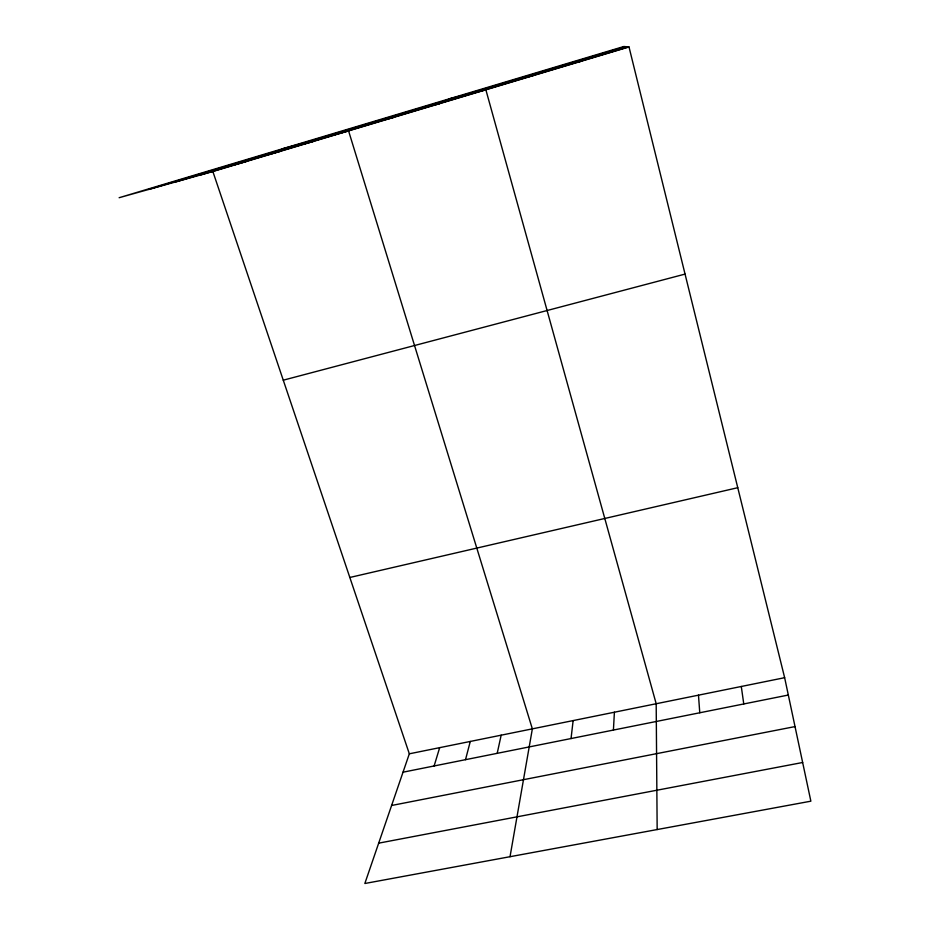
<?xml version="1.0" encoding="UTF-8"?>
<svg xmlns="http://www.w3.org/2000/svg" width="930" height="930" viewBox="0 0 930 930"><rect width="100%" height="100%" fill="white"/><g stroke="black" fill="none" stroke-linecap="round" stroke-linejoin="round"><path stroke-width="1.4" d="M613.416 730.062L614.404 712.217M571.043 738.548L573.136 720.587M510.024 856.704L532.355 728.864L348.576 130.898L282.197 148.87M497.201 753.335L501.165 735.188M465.512 759.682L470.278 741.454M434.124 765.96L439.669 747.662M212.865 171.515L409.328 753.812L364.839 883.5L810.867 801.183L784.641 677.691L629.006 46.965L623.89 46.5L119.133 197.718L212.865 171.515L629.006 46.965M148.788 189.429L625.53 46.651M176.072 181.803L627.018 46.791M199.869 175.154L628.296 46.907M234.197 164.877L246.264 161.518M268.886 154.485L280.011 151.416M303.959 143.987L314.119 141.209M385.857 119.482L393.716 117.389M283.266 380.184L685.05 274.094M432.962 105.381L439.472 103.695M448.678 98.987L485.867 89.803L656.185 703.743L657.161 829.548M349.831 577.472L737.757 487.704M529.216 76.562L532.913 75.725M409.328 753.812L784.641 677.691M403.027 772.191L788.326 695.036M391.6 805.485L795.034 726.586M378.684 843.161L802.66 762.495M578.402 61.845L580.611 61.45M741.291 686.48L743.768 703.963M698.477 695.163L699.767 712.764"/></g></svg>
